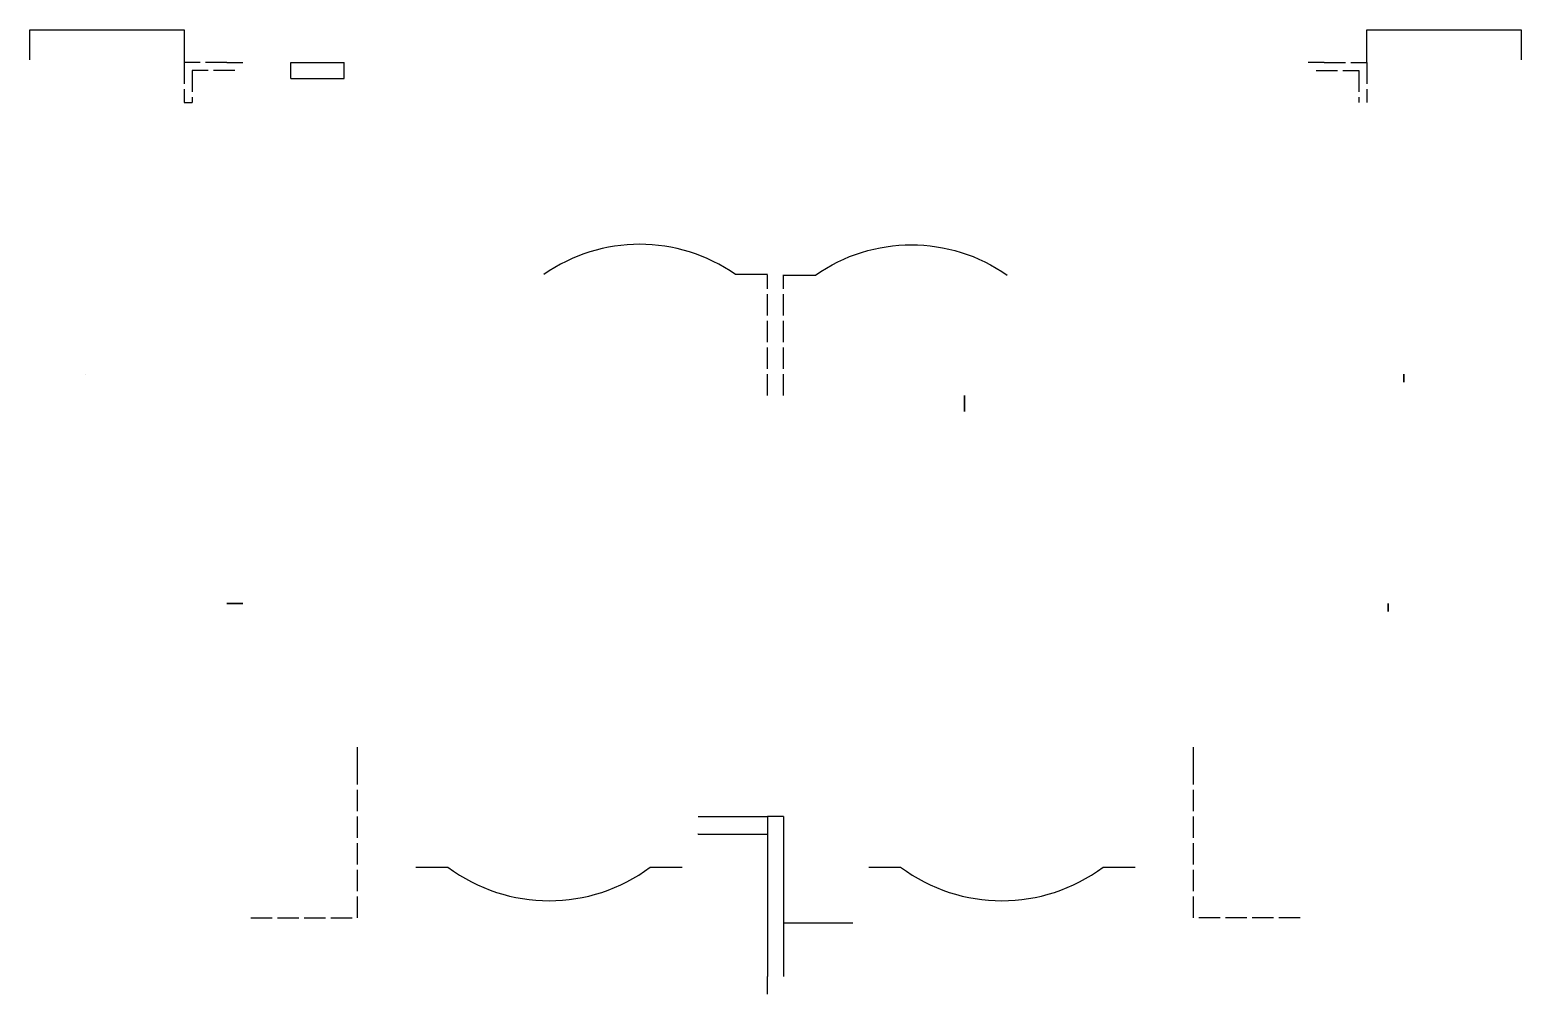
# Model space of a CAD drawing. Header units: inches. Extents: x -880 to -40, y -30 to 513.
import ezdxf

# ---------------------------------------------------------------- set-up
doc = ezdxf.new("R2010")
doc.units = ezdxf.units.IN
doc.header["$MEASUREMENT"] = 0
doc.linetypes.add('ACAD_ISO02W100', pattern=[15, 12, -3])
for name, color, linetype in [('BALCONY', 21, 'ACAD_ISO02W100'), ('flower', 50, 'ACAD_ISO02W100'), ('kitchen', 180, 'ACAD_ISO02W100'), ('stair', 10, 'Continuous'), ('VPORTS', 80, 'Continuous'), ('window', 50, 'Continuous')]:
    doc.layers.add(name, color=color, linetype=linetype)

msp = doc.modelspace()

# ---------------------------------------------------------------- linework, layer by layer
at = {"layer": 'BALCONY'}
for p, q in [((-464.43, 306.92), (-464.43, 374.92)), ((-455.43, 306.92), (-455.43, 374.92))]:
    msp.add_line(p, q, dxfattribs=at)
at = {"layer": 'flower'}
for p, q in [((-792.93, 494.42), (-792.93, 471.92)), ((-768.93, 494.42), (-792.93, 494.42)), ((-788.43, 489.92), (-788.43, 471.92)), ((-764.43, 489.92), (-788.43, 489.92)), ((-768.93, 494.42), (-759.93, 494.42)), ((-150.93, 494.42), (-159.93, 494.42)), ((-155.43, 489.92), (-131.43, 489.92)), ((-150.93, 494.42), (-126.93, 494.42)), ((-131.43, 489.92), (-131.43, 471.92)), ((-126.93, 494.42), (-126.93, 471.92)), ((-792.93, 471.92), (-788.43, 471.92))]:
    msp.add_line(p, q, dxfattribs=at)
at = {"layer": 'kitchen'}
for p, q in [((-695.43, 99.92), (-695.43, 108.92)), ((-224.43, 99.92), (-224.43, 108.92)), ((-695.43, 12.92), (-695.43, 99.92)), ((-224.43, 12.92), (-224.43, 99.92)), ((-755.43, 12.92), (-695.43, 12.92)), ((-164.43, 12.92), (-224.43, 12.92))]:
    msp.add_line(p, q, dxfattribs=at)
at = {"layer": 'stair'}
for p, q in [((-503.43, 69.92), (-464.43, 69.92)), ((-464.43, 69.92), (-464.43, -20.08)), ((-455.43, 69.92), (-464.43, 69.92)), ((-455.43, 69.92), (-455.43, -20.08)), ((-503.43, 59.92), (-464.43, 59.92)), ((-416.43, 9.92), (-455.43, 9.92))]:
    msp.add_line(p, q, dxfattribs=at)
for points in [[(-503.43, 59.92), (-503.72, 59.92)], [(-503.43, 59.92), (-503.43, 59.92), (-503.43, 59.92), (-503.43, 59.92)], [(-503.43, 59.92), (-503.43, 59.92)], [(-464.43, 59.92), (-464.43, 59.92)]]:
    msp.add_lwpolyline(points, dxfattribs=at)
at = {"layer": 'stair', "elevation": 78.92}
for points in [[(-464.43, -30.08), (-464.43, -20.08), (-464.43, -20.08), (-464.43, -20.08)], [(-464.43, -30.08), (-464.43, -20.08), (-464.43, -20.08)]]:
    msp.add_lwpolyline(points, dxfattribs=at)
at = {"layer": 'VPORTS'}
for points in [[(-879.93, 495.92), (-879.93, 512.82), (-792.93, 512.82), (-792.93, 494.42)], [(-126.93, 494.42), (-126.93, 512.82), (-39.93, 512.82), (-39.93, 495.92)]]:
    msp.add_lwpolyline(points, dxfattribs=at)
for points in [[(-464.43, 375.02), (-482.43, 375.02, 0.315701), (-590.43, 375.02)], [(-455.43, 374.74), (-437.43, 374.74, -0.315701), (-329.43, 374.74)], [(-662.43, 41.42), (-644.43, 41.42, 0.331587), (-530.43, 41.42), (-512.43, 41.42)], [(-407.43, 41.42), (-389.43, 41.42, 0.331587), (-275.43, 41.42), (-257.43, 41.42)]]:
    msp.add_lwpolyline(points, format="xyb", dxfattribs=at)
at = {"layer": 'VPORTS', "extrusion": (-1, 0, 0)}
for points, elevation in [([(-318.92, 114), (-318.92, 114), (-318.92, 114), (-318.92, 114)], 848.43), ([(-306.92, 114), (-306.92, 114), (-297.92, 114), (-297.92, 114)], 353.43), ([(-185.42, 114), (-185.42, 114), (-189.92, 114), (-189.92, 114)], 114.93)]:
    msp.add_lwpolyline(points, close=True, dxfattribs=dict(at, elevation=elevation))
at = {"layer": 'VPORTS', "elevation": 114}
msp.add_lwpolyline([(-105.93, 318.92), (-105.93, 318.92), (-105.93, 314.42), (-105.93, 314.42)], close=True, dxfattribs=at)
at = {"layer": 'VPORTS', "extrusion": (0, -1, 0), "elevation": -189.92}
msp.add_lwpolyline([(-759.93, 114), (-768.93, 114), (-768.93, 114), (-759.93, 114)], close=True, dxfattribs=at)
at = {"layer": 'window'}
for p, q in [((-732.93, 485.42), (-732.93, 494.42)), ((-732.93, 494.42), (-702.93, 494.42)), ((-702.93, 485.42), (-702.93, 494.42)), ((-732.93, 485.42), (-702.93, 485.42))]:
    msp.add_line(p, q, dxfattribs=at)

doc.saveas('drawing.dxf')
